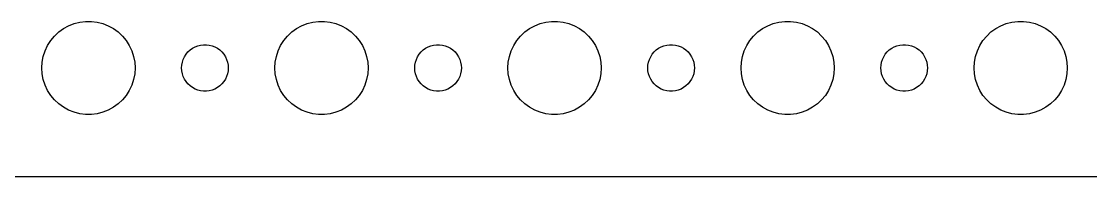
# Model space of a CAD drawing. Header units: metres. Extents: x -134 to 134, y 176 to 394.
# Drawn here: x -71.8 to -3, y 176 to 186 of the extents above; entities that cross this region are included whole.
import ezdxf

# ---------------------------------------------------------------- set-up
doc = ezdxf.new("R2010")
doc.units = ezdxf.units.M

msp = doc.modelspace()

# ---------------------------------------------------------------- linework, layer by layer
for p, q in [((-68.7773, 185.714), (-68.427, 185.853)), ((-68.427, 185.853), (-68.0621, 185.947)), ((-68.0621, 185.947), (-67.6884, 185.994)), ((-67.6884, 185.994), (-67.3116, 185.994)), ((-67.3116, 185.994), (-66.9379, 185.947)), ((-66.9379, 185.947), (-66.573, 185.853)), ((-66.573, 185.853), (-66.2227, 185.714)), ((-53.7773, 185.714), (-53.427, 185.853)), ((-53.427, 185.853), (-53.0621, 185.947)), ((-53.0621, 185.947), (-52.6884, 185.994)), ((-52.6884, 185.994), (-52.3116, 185.994)), ((-52.3116, 185.994), (-51.9379, 185.947)), ((-51.9379, 185.947), (-51.5729, 185.853)), ((-51.5729, 185.853), (-51.2227, 185.714)), ((-38.7773, 185.714), (-38.427, 185.853)), ((-38.427, 185.853), (-38.0621, 185.947)), ((-38.0621, 185.947), (-37.6884, 185.994)), ((-37.6884, 185.994), (-37.3116, 185.994)), ((-37.3116, 185.994), (-36.9379, 185.947)), ((-36.9379, 185.947), (-36.5729, 185.853)), ((-36.5729, 185.853), (-36.2227, 185.714)), ((-23.7773, 185.714), (-23.427, 185.853)), ((-23.427, 185.853), (-23.0621, 185.947)), ((-23.0621, 185.947), (-22.6884, 185.994)), ((-22.6884, 185.994), (-22.3116, 185.994)), ((-22.3116, 185.994), (-21.9379, 185.947)), ((-21.9379, 185.947), (-21.5729, 185.853)), ((-21.5729, 185.853), (-21.2227, 185.714)), ((-8.77733, 185.714), (-8.42705, 185.853)), ((-8.42705, 185.853), (-8.06213, 185.947)), ((-8.06213, 185.947), (-7.68837, 185.994)), ((-7.68837, 185.994), (-7.31161, 185.994)), ((-7.31161, 185.994), (-6.93785, 185.947)), ((-6.93785, 185.947), (-6.57294, 185.853)), ((-6.57294, 185.853), (-6.22266, 185.714)), ((-69.6869, 185.054), (-69.4123, 185.312)), ((-69.4123, 185.312), (-69.1075, 185.533)), ((-69.1075, 185.533), (-68.7773, 185.714)), ((-66.2227, 185.714), (-65.8925, 185.533)), ((-65.8925, 185.533), (-65.5877, 185.312)), ((-65.5877, 185.312), (-65.3131, 185.054)), ((-54.6869, 185.054), (-54.4123, 185.312)), ((-54.4123, 185.312), (-54.1075, 185.533)), ((-54.1075, 185.533), (-53.7773, 185.714)), ((-51.2227, 185.714), (-50.8925, 185.533)), ((-50.8925, 185.533), (-50.5877, 185.312)), ((-50.5877, 185.312), (-50.3131, 185.054)), ((-39.6869, 185.054), (-39.4123, 185.312)), ((-39.4123, 185.312), (-39.1075, 185.533)), ((-39.1075, 185.533), (-38.7773, 185.714)), ((-36.2227, 185.714), (-35.8925, 185.533)), ((-35.8925, 185.533), (-35.5877, 185.312)), ((-35.5877, 185.312), (-35.3131, 185.054)), ((-24.6869, 185.054), (-24.4123, 185.312)), ((-24.4123, 185.312), (-24.1075, 185.533)), ((-24.1075, 185.533), (-23.7773, 185.714)), ((-21.2227, 185.714), (-20.8925, 185.533)), ((-20.8925, 185.533), (-20.5877, 185.312)), ((-20.5877, 185.312), (-20.3131, 185.054)), ((-9.6869, 185.054), (-9.41226, 185.312)), ((-9.41226, 185.312), (-9.10747, 185.533)), ((-9.10747, 185.533), (-8.77733, 185.714)), ((-6.22266, 185.714), (-5.89252, 185.533)), ((-5.89252, 185.533), (-5.58772, 185.312)), ((-5.58772, 185.312), (-5.31308, 185.054)), ((-70.2893, 184.104), (-70.1289, 184.445)), ((-70.1289, 184.445), (-69.927, 184.763)), ((-69.927, 184.763), (-69.6869, 185.054)), ((-65.3131, 185.054), (-65.073, 184.763)), ((-65.073, 184.763), (-64.8711, 184.445)), ((-64.8711, 184.445), (-64.7107, 184.104)), ((-60.6387, 184.357), (-60.4635, 184.427)), ((-60.4635, 184.427), (-60.2811, 184.473)), ((-60.2811, 184.473), (-60.0942, 184.497)), ((-60.0942, 184.497), (-59.9058, 184.497)), ((-59.9058, 184.497), (-59.7189, 184.473)), ((-59.7189, 184.473), (-59.5365, 184.427)), ((-59.5365, 184.427), (-59.3613, 184.357)), ((-55.2893, 184.104), (-55.1289, 184.445)), ((-55.1289, 184.445), (-54.927, 184.763)), ((-54.927, 184.763), (-54.6869, 185.054)), ((-50.3131, 185.054), (-50.0729, 184.763)), ((-50.0729, 184.763), (-49.8711, 184.445)), ((-49.8711, 184.445), (-49.7107, 184.104)), ((-45.6387, 184.357), (-45.4635, 184.427)), ((-45.4635, 184.427), (-45.2811, 184.473)), ((-45.2811, 184.473), (-45.0942, 184.497)), ((-45.0942, 184.497), (-44.9058, 184.497)), ((-44.9058, 184.497), (-44.7189, 184.473)), ((-44.7189, 184.473), (-44.5365, 184.427)), ((-44.5365, 184.427), (-44.3613, 184.357)), ((-40.2893, 184.104), (-40.1289, 184.445)), ((-40.1289, 184.445), (-39.927, 184.763)), ((-39.927, 184.763), (-39.6869, 185.054)), ((-35.3131, 185.054), (-35.0729, 184.763)), ((-35.0729, 184.763), (-34.8711, 184.445)), ((-34.8711, 184.445), (-34.7107, 184.104)), ((-30.6387, 184.357), (-30.4635, 184.427)), ((-30.4635, 184.427), (-30.2811, 184.473)), ((-30.2811, 184.473), (-30.0942, 184.497)), ((-30.0942, 184.497), (-29.9058, 184.497)), ((-29.9058, 184.497), (-29.7189, 184.473)), ((-29.7189, 184.473), (-29.5365, 184.427)), ((-29.5365, 184.427), (-29.3613, 184.357)), ((-25.2893, 184.104), (-25.1289, 184.445)), ((-25.1289, 184.445), (-24.927, 184.763)), ((-24.927, 184.763), (-24.6869, 185.054)), ((-20.3131, 185.054), (-20.0729, 184.763)), ((-20.0729, 184.763), (-19.8711, 184.445)), ((-19.8711, 184.445), (-19.7107, 184.104)), ((-15.6387, 184.357), (-15.4635, 184.427)), ((-15.4635, 184.427), (-15.2811, 184.473)), ((-15.2811, 184.473), (-15.0942, 184.497)), ((-15.0942, 184.497), (-14.9058, 184.497)), ((-14.9058, 184.497), (-14.7189, 184.473)), ((-14.7189, 184.473), (-14.5365, 184.427)), ((-14.5365, 184.427), (-14.3613, 184.357)), ((-10.2893, 184.104), (-10.1289, 184.445)), ((-10.1289, 184.445), (-9.92705, 184.763)), ((-9.92705, 184.763), (-9.6869, 185.054)), ((-5.31308, 185.054), (-5.07294, 184.763)), ((-5.07294, 184.763), (-4.87108, 184.445)), ((-4.87108, 184.445), (-4.71066, 184.104)), ((-70.4763, 183.376), (-70.4057, 183.746)), ((-70.4057, 183.746), (-70.2893, 184.104)), ((-64.7107, 184.104), (-64.5943, 183.746)), ((-64.5943, 183.746), (-64.5237, 183.376)), ((-61.3145, 183.723), (-61.2135, 183.882)), ((-61.2135, 183.882), (-61.0934, 184.027)), ((-61.0934, 184.027), (-60.9561, 184.156)), ((-60.9561, 184.156), (-60.8037, 184.266)), ((-60.8037, 184.266), (-60.6387, 184.357)), ((-59.3613, 184.357), (-59.1963, 184.266)), ((-59.1963, 184.266), (-59.0439, 184.156)), ((-59.0439, 184.156), (-58.9065, 184.027)), ((-58.9065, 184.027), (-58.7865, 183.882)), ((-58.7865, 183.882), (-58.6855, 183.723)), ((-55.4763, 183.376), (-55.4057, 183.746)), ((-55.4057, 183.746), (-55.2893, 184.104)), ((-49.7107, 184.104), (-49.5942, 183.746)), ((-49.5942, 183.746), (-49.5237, 183.376)), ((-46.3145, 183.723), (-46.2135, 183.882)), ((-46.2135, 183.882), (-46.0934, 184.027)), ((-46.0934, 184.027), (-45.9561, 184.156)), ((-45.9561, 184.156), (-45.8037, 184.266)), ((-45.8037, 184.266), (-45.6387, 184.357)), ((-44.3613, 184.357), (-44.1963, 184.266)), ((-44.1963, 184.266), (-44.0439, 184.156)), ((-44.0439, 184.156), (-43.9065, 184.027)), ((-43.9065, 184.027), (-43.7865, 183.882)), ((-43.7865, 183.882), (-43.6855, 183.723)), ((-40.4763, 183.376), (-40.4057, 183.746)), ((-40.4057, 183.746), (-40.2893, 184.104)), ((-34.7107, 184.104), (-34.5942, 183.746)), ((-34.5942, 183.746), (-34.5237, 183.376)), ((-31.3145, 183.723), (-31.2135, 183.882)), ((-31.2135, 183.882), (-31.0934, 184.027)), ((-31.0934, 184.027), (-30.9561, 184.156)), ((-30.9561, 184.156), (-30.8037, 184.266)), ((-30.8037, 184.266), (-30.6387, 184.357)), ((-29.3613, 184.357), (-29.1963, 184.266)), ((-29.1963, 184.266), (-29.0439, 184.156)), ((-29.0439, 184.156), (-28.9065, 184.027)), ((-28.9065, 184.027), (-28.7865, 183.882)), ((-28.7865, 183.882), (-28.6855, 183.723)), ((-25.4763, 183.376), (-25.4057, 183.746)), ((-25.4057, 183.746), (-25.2893, 184.104)), ((-19.7107, 184.104), (-19.5942, 183.746)), ((-19.5942, 183.746), (-19.5237, 183.376)), ((-16.3145, 183.723), (-16.2135, 183.882)), ((-16.2135, 183.882), (-16.0934, 184.027)), ((-16.0934, 184.027), (-15.9561, 184.156)), ((-15.9561, 184.156), (-15.8037, 184.266)), ((-15.8037, 184.266), (-15.6387, 184.357)), ((-14.3613, 184.357), (-14.1963, 184.266)), ((-14.1963, 184.266), (-14.0439, 184.156)), ((-14.0439, 184.156), (-13.9065, 184.027)), ((-13.9065, 184.027), (-13.7865, 183.882)), ((-13.7865, 183.882), (-13.6855, 183.723)), ((-10.4763, 183.376), (-10.4057, 183.746)), ((-10.4057, 183.746), (-10.2893, 184.104)), ((-4.71066, 184.104), (-4.59424, 183.746)), ((-4.59424, 183.746), (-4.52365, 183.376)), ((-70.5, 183), (-70.4763, 183.376)), ((-64.5237, 183.376), (-64.5, 183)), ((-61.5, 183), (-61.4882, 183.188)), ((-61.4882, 183.188), (-61.4529, 183.373)), ((-61.4529, 183.373), (-61.3947, 183.552)), ((-61.3947, 183.552), (-61.3145, 183.723)), ((-58.6855, 183.723), (-58.6053, 183.552)), ((-58.6053, 183.552), (-58.5471, 183.373)), ((-58.5471, 183.373), (-58.5118, 183.188)), ((-58.5118, 183.188), (-58.5, 183)), ((-55.5, 183), (-55.4763, 183.376)), ((-49.5237, 183.376), (-49.5, 183)), ((-46.5, 183), (-46.4882, 183.188)), ((-46.4882, 183.188), (-46.4529, 183.373)), ((-46.4529, 183.373), (-46.3947, 183.552)), ((-46.3947, 183.552), (-46.3145, 183.723)), ((-43.6855, 183.723), (-43.6053, 183.552)), ((-43.6053, 183.552), (-43.5471, 183.373)), ((-43.5471, 183.373), (-43.5118, 183.188)), ((-43.5118, 183.188), (-43.5, 183)), ((-40.5, 183), (-40.4763, 183.376)), ((-34.5237, 183.376), (-34.5, 183)), ((-31.5, 183), (-31.4882, 183.188)), ((-31.4882, 183.188), (-31.4529, 183.373)), ((-31.4529, 183.373), (-31.3947, 183.552)), ((-31.3947, 183.552), (-31.3145, 183.723)), ((-28.6855, 183.723), (-28.6053, 183.552)), ((-28.6053, 183.552), (-28.5471, 183.373)), ((-28.5471, 183.373), (-28.5118, 183.188)), ((-28.5118, 183.188), (-28.5, 183)), ((-25.5, 183), (-25.4763, 183.376)), ((-19.5237, 183.376), (-19.5, 183)), ((-16.5, 183), (-16.4882, 183.188)), ((-16.4882, 183.188), (-16.4529, 183.373)), ((-16.4529, 183.373), (-16.3947, 183.552)), ((-16.3947, 183.552), (-16.3145, 183.723)), ((-13.6855, 183.723), (-13.6053, 183.552)), ((-13.6053, 183.552), (-13.5471, 183.373)), ((-13.5471, 183.373), (-13.5118, 183.188)), ((-13.5118, 183.188), (-13.5, 183)), ((-10.5, 183), (-10.4763, 183.376)), ((-4.52365, 183.376), (-4.5, 183)), ((-70.4763, 182.624), (-70.5, 183)), ((-70.4057, 182.254), (-70.4763, 182.624)), ((-64.5237, 182.624), (-64.5943, 182.254)), ((-64.5, 183), (-64.5237, 182.624)), ((-61.4882, 182.812), (-61.5, 183)), ((-61.4529, 182.627), (-61.4882, 182.812)), ((-61.3947, 182.448), (-61.4529, 182.627)), ((-61.3145, 182.277), (-61.3947, 182.448)), ((-58.6053, 182.448), (-58.6855, 182.277)), ((-58.5471, 182.627), (-58.6053, 182.448)), ((-58.5118, 182.812), (-58.5471, 182.627)), ((-58.5, 183), (-58.5118, 182.812)), ((-55.4763, 182.624), (-55.5, 183)), ((-55.4057, 182.254), (-55.4763, 182.624)), ((-49.5237, 182.624), (-49.5942, 182.254)), ((-49.5, 183), (-49.5237, 182.624)), ((-46.4882, 182.812), (-46.5, 183)), ((-46.4529, 182.627), (-46.4882, 182.812)), ((-46.3947, 182.448), (-46.4529, 182.627)), ((-46.3145, 182.277), (-46.3947, 182.448)), ((-43.6053, 182.448), (-43.6855, 182.277)), ((-43.5471, 182.627), (-43.6053, 182.448)), ((-43.5118, 182.812), (-43.5471, 182.627)), ((-43.5, 183), (-43.5118, 182.812)), ((-40.4763, 182.624), (-40.5, 183)), ((-40.4057, 182.254), (-40.4763, 182.624)), ((-34.5237, 182.624), (-34.5942, 182.254)), ((-34.5, 183), (-34.5237, 182.624)), ((-31.4882, 182.812), (-31.5, 183)), ((-31.4529, 182.627), (-31.4882, 182.812)), ((-31.3947, 182.448), (-31.4529, 182.627)), ((-31.3145, 182.277), (-31.3947, 182.448)), ((-28.6053, 182.448), (-28.6855, 182.277)), ((-28.5471, 182.627), (-28.6053, 182.448)), ((-28.5118, 182.812), (-28.5471, 182.627)), ((-28.5, 183), (-28.5118, 182.812)), ((-25.4763, 182.624), (-25.5, 183)), ((-25.4057, 182.254), (-25.4763, 182.624)), ((-19.5237, 182.624), (-19.5942, 182.254)), ((-19.5, 183), (-19.5237, 182.624)), ((-16.4882, 182.812), (-16.5, 183)), ((-16.4529, 182.627), (-16.4882, 182.812)), ((-16.3947, 182.448), (-16.4529, 182.627)), ((-16.3145, 182.277), (-16.3947, 182.448)), ((-13.6053, 182.448), (-13.6855, 182.277)), ((-13.5471, 182.627), (-13.6053, 182.448)), ((-13.5118, 182.812), (-13.5471, 182.627)), ((-13.5, 183), (-13.5118, 182.812)), ((-10.4763, 182.624), (-10.5, 183)), ((-10.4057, 182.254), (-10.4763, 182.624)), ((-4.52365, 182.624), (-4.59424, 182.254)), ((-4.5, 183), (-4.52365, 182.624)), ((-70.2893, 181.896), (-70.4057, 182.254)), ((-70.1289, 181.555), (-70.2893, 181.896)), ((-64.7107, 181.896), (-64.8711, 181.555)), ((-64.5943, 182.254), (-64.7107, 181.896)), ((-61.2135, 182.118), (-61.3145, 182.277)), ((-61.0934, 181.973), (-61.2135, 182.118)), ((-60.9561, 181.844), (-61.0934, 181.973)), ((-60.8037, 181.734), (-60.9561, 181.844)), ((-60.6387, 181.643), (-60.8037, 181.734)), ((-59.1963, 181.734), (-59.3613, 181.643)), ((-59.0439, 181.844), (-59.1963, 181.734)), ((-58.9065, 181.973), (-59.0439, 181.844)), ((-58.7865, 182.118), (-58.9065, 181.973)), ((-58.6855, 182.277), (-58.7865, 182.118)), ((-55.2893, 181.896), (-55.4057, 182.254)), ((-55.1289, 181.555), (-55.2893, 181.896)), ((-49.7107, 181.896), (-49.8711, 181.555)), ((-49.5942, 182.254), (-49.7107, 181.896)), ((-46.2135, 182.118), (-46.3145, 182.277)), ((-46.0934, 181.973), (-46.2135, 182.118)), ((-45.9561, 181.844), (-46.0934, 181.973)), ((-45.8037, 181.734), (-45.9561, 181.844)), ((-45.6387, 181.643), (-45.8037, 181.734)), ((-44.1963, 181.734), (-44.3613, 181.643)), ((-44.0439, 181.844), (-44.1963, 181.734)), ((-43.9065, 181.973), (-44.0439, 181.844)), ((-43.7865, 182.118), (-43.9065, 181.973)), ((-43.6855, 182.277), (-43.7865, 182.118)), ((-40.2893, 181.896), (-40.4057, 182.254)), ((-40.1289, 181.555), (-40.2893, 181.896)), ((-34.7107, 181.896), (-34.8711, 181.555)), ((-34.5942, 182.254), (-34.7107, 181.896)), ((-31.2135, 182.118), (-31.3145, 182.277)), ((-31.0934, 181.973), (-31.2135, 182.118)), ((-30.9561, 181.844), (-31.0934, 181.973)), ((-30.8037, 181.734), (-30.9561, 181.844)), ((-30.6387, 181.643), (-30.8037, 181.734)), ((-29.1963, 181.734), (-29.3613, 181.643)), ((-29.0439, 181.844), (-29.1963, 181.734)), ((-28.9065, 181.973), (-29.0439, 181.844)), ((-28.7865, 182.118), (-28.9065, 181.973)), ((-28.6855, 182.277), (-28.7865, 182.118)), ((-25.2893, 181.896), (-25.4057, 182.254)), ((-25.1289, 181.555), (-25.2893, 181.896)), ((-19.7107, 181.896), (-19.8711, 181.555)), ((-19.5942, 182.254), (-19.7107, 181.896)), ((-16.2135, 182.118), (-16.3145, 182.277)), ((-16.0934, 181.973), (-16.2135, 182.118)), ((-15.9561, 181.844), (-16.0934, 181.973)), ((-15.8037, 181.734), (-15.9561, 181.844)), ((-15.6387, 181.643), (-15.8037, 181.734)), ((-14.1963, 181.734), (-14.3613, 181.643)), ((-14.0439, 181.844), (-14.1963, 181.734)), ((-13.9065, 181.973), (-14.0439, 181.844)), ((-13.7865, 182.118), (-13.9065, 181.973)), ((-13.6855, 182.277), (-13.7865, 182.118)), ((-10.2893, 181.896), (-10.4057, 182.254)), ((-10.1289, 181.555), (-10.2893, 181.896)), ((-4.71066, 181.896), (-4.87108, 181.555)), ((-4.59424, 182.254), (-4.71066, 181.896)), ((-69.927, 181.237), (-70.1289, 181.555)), ((-69.6869, 180.946), (-69.927, 181.237)), ((-65.073, 181.237), (-65.3131, 180.946)), ((-64.8711, 181.555), (-65.073, 181.237)), ((-60.4635, 181.573), (-60.6387, 181.643)), ((-60.2811, 181.527), (-60.4635, 181.573)), ((-60.0942, 181.503), (-60.2811, 181.527)), ((-59.9058, 181.503), (-60.0942, 181.503)), ((-59.7189, 181.527), (-59.9058, 181.503)), ((-59.5365, 181.573), (-59.7189, 181.527)), ((-59.3613, 181.643), (-59.5365, 181.573)), ((-54.927, 181.237), (-55.1289, 181.555)), ((-54.6869, 180.946), (-54.927, 181.237)), ((-50.0729, 181.237), (-50.3131, 180.946)), ((-49.8711, 181.555), (-50.0729, 181.237)), ((-45.4635, 181.573), (-45.6387, 181.643)), ((-45.2811, 181.527), (-45.4635, 181.573)), ((-45.0942, 181.503), (-45.2811, 181.527)), ((-44.9058, 181.503), (-45.0942, 181.503)), ((-44.7189, 181.527), (-44.9058, 181.503)), ((-44.5365, 181.573), (-44.7189, 181.527)), ((-44.3613, 181.643), (-44.5365, 181.573)), ((-39.927, 181.237), (-40.1289, 181.555)), ((-39.6869, 180.946), (-39.927, 181.237)), ((-35.0729, 181.237), (-35.3131, 180.946)), ((-34.8711, 181.555), (-35.0729, 181.237)), ((-30.4635, 181.573), (-30.6387, 181.643)), ((-30.2811, 181.527), (-30.4635, 181.573)), ((-30.0942, 181.503), (-30.2811, 181.527)), ((-29.9058, 181.503), (-30.0942, 181.503)), ((-29.7189, 181.527), (-29.9058, 181.503)), ((-29.5365, 181.573), (-29.7189, 181.527)), ((-29.3613, 181.643), (-29.5365, 181.573)), ((-24.927, 181.237), (-25.1289, 181.555)), ((-24.6869, 180.946), (-24.927, 181.237)), ((-20.0729, 181.237), (-20.3131, 180.946)), ((-19.8711, 181.555), (-20.0729, 181.237)), ((-15.4635, 181.573), (-15.6387, 181.643)), ((-15.2811, 181.527), (-15.4635, 181.573)), ((-15.0942, 181.503), (-15.2811, 181.527)), ((-14.9058, 181.503), (-15.0942, 181.503)), ((-14.7189, 181.527), (-14.9058, 181.503)), ((-14.5365, 181.573), (-14.7189, 181.527)), ((-14.3613, 181.643), (-14.5365, 181.573)), ((-9.92705, 181.237), (-10.1289, 181.555)), ((-9.6869, 180.946), (-9.92705, 181.237)), ((-5.07294, 181.237), (-5.31308, 180.946)), ((-4.87108, 181.555), (-5.07294, 181.237)), ((-69.4123, 180.688), (-69.6869, 180.946)), ((-69.1075, 180.467), (-69.4123, 180.688)), ((-68.7773, 180.286), (-69.1075, 180.467)), ((-65.8925, 180.467), (-66.2227, 180.286)), ((-65.5877, 180.688), (-65.8925, 180.467)), ((-65.3131, 180.946), (-65.5877, 180.688)), ((-54.4123, 180.688), (-54.6869, 180.946)), ((-54.1075, 180.467), (-54.4123, 180.688)), ((-53.7773, 180.286), (-54.1075, 180.467)), ((-50.8925, 180.467), (-51.2227, 180.286)), ((-50.5877, 180.688), (-50.8925, 180.467)), ((-50.3131, 180.946), (-50.5877, 180.688)), ((-39.4123, 180.688), (-39.6869, 180.946)), ((-39.1075, 180.467), (-39.4123, 180.688)), ((-38.7773, 180.286), (-39.1075, 180.467)), ((-35.8925, 180.467), (-36.2227, 180.286)), ((-35.5877, 180.688), (-35.8925, 180.467)), ((-35.3131, 180.946), (-35.5877, 180.688)), ((-24.4123, 180.688), (-24.6869, 180.946)), ((-24.1075, 180.467), (-24.4123, 180.688)), ((-23.7773, 180.286), (-24.1075, 180.467)), ((-20.8925, 180.467), (-21.2227, 180.286)), ((-20.5877, 180.688), (-20.8925, 180.467)), ((-20.3131, 180.946), (-20.5877, 180.688)), ((-9.41226, 180.688), (-9.6869, 180.946)), ((-9.10747, 180.467), (-9.41226, 180.688)), ((-8.77733, 180.286), (-9.10747, 180.467)), ((-5.89252, 180.467), (-6.22266, 180.286)), ((-5.58772, 180.688), (-5.89252, 180.467)), ((-5.31308, 180.946), (-5.58772, 180.688)), ((-68.427, 180.147), (-68.7773, 180.286)), ((-68.0621, 180.053), (-68.427, 180.147)), ((-67.6884, 180.006), (-68.0621, 180.053)), ((-67.3116, 180.006), (-67.6884, 180.006)), ((-66.9379, 180.053), (-67.3116, 180.006)), ((-66.573, 180.147), (-66.9379, 180.053)), ((-66.2227, 180.286), (-66.573, 180.147)), ((-53.427, 180.147), (-53.7773, 180.286)), ((-53.0621, 180.053), (-53.427, 180.147)), ((-52.6884, 180.006), (-53.0621, 180.053)), ((-52.3116, 180.006), (-52.6884, 180.006)), ((-51.9379, 180.053), (-52.3116, 180.006)), ((-51.5729, 180.147), (-51.9379, 180.053)), ((-51.2227, 180.286), (-51.5729, 180.147)), ((-38.427, 180.147), (-38.7773, 180.286)), ((-38.0621, 180.053), (-38.427, 180.147)), ((-37.6884, 180.006), (-38.0621, 180.053)), ((-37.3116, 180.006), (-37.6884, 180.006)), ((-36.9379, 180.053), (-37.3116, 180.006)), ((-36.5729, 180.147), (-36.9379, 180.053)), ((-36.2227, 180.286), (-36.5729, 180.147)), ((-23.427, 180.147), (-23.7773, 180.286)), ((-23.0621, 180.053), (-23.427, 180.147)), ((-22.6884, 180.006), (-23.0621, 180.053)), ((-22.3116, 180.006), (-22.6884, 180.006)), ((-21.9379, 180.053), (-22.3116, 180.006)), ((-21.5729, 180.147), (-21.9379, 180.053)), ((-21.2227, 180.286), (-21.5729, 180.147)), ((-8.42705, 180.147), (-8.77733, 180.286)), ((-8.06213, 180.053), (-8.42705, 180.147)), ((-7.68837, 180.006), (-8.06213, 180.053)), ((-7.31161, 180.006), (-7.68837, 180.006)), ((-6.93785, 180.053), (-7.31161, 180.006)), ((-6.57294, 180.147), (-6.93785, 180.053)), ((-6.22266, 180.286), (-6.57294, 180.147)), ((-129.814, 176.01), (129.814, 176.01))]:
    msp.add_line(p, q)

doc.saveas('drawing.dxf')
